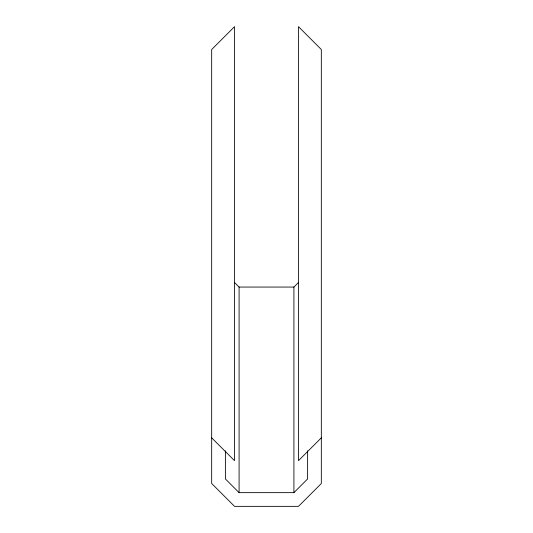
<?xml version="1.0" encoding="UTF-8"?>
<svg xmlns="http://www.w3.org/2000/svg" width="533" height="533" viewBox="0 0 533 533"><rect width="100%" height="100%" fill="white"/><g stroke="black" fill="none" stroke-linecap="round" stroke-linejoin="round"><path stroke-width="0.8" d="M225.386 450.785L225.386 478.94L239.09 492.645L293.91 492.645L293.91 287.06L298.194 282.776M321.326 437.82L298.48 460.665L298.48 26.65L321.326 49.496L321.326 483.504L298.48 506.35L234.52 506.35L211.674 483.504L211.674 49.496L234.52 26.65L234.52 460.665L211.674 437.82M293.91 492.645L307.614 478.94L307.614 450.785M234.806 282.776L239.09 287.06L293.91 287.06M239.09 287.06L239.09 492.645"/></g></svg>
